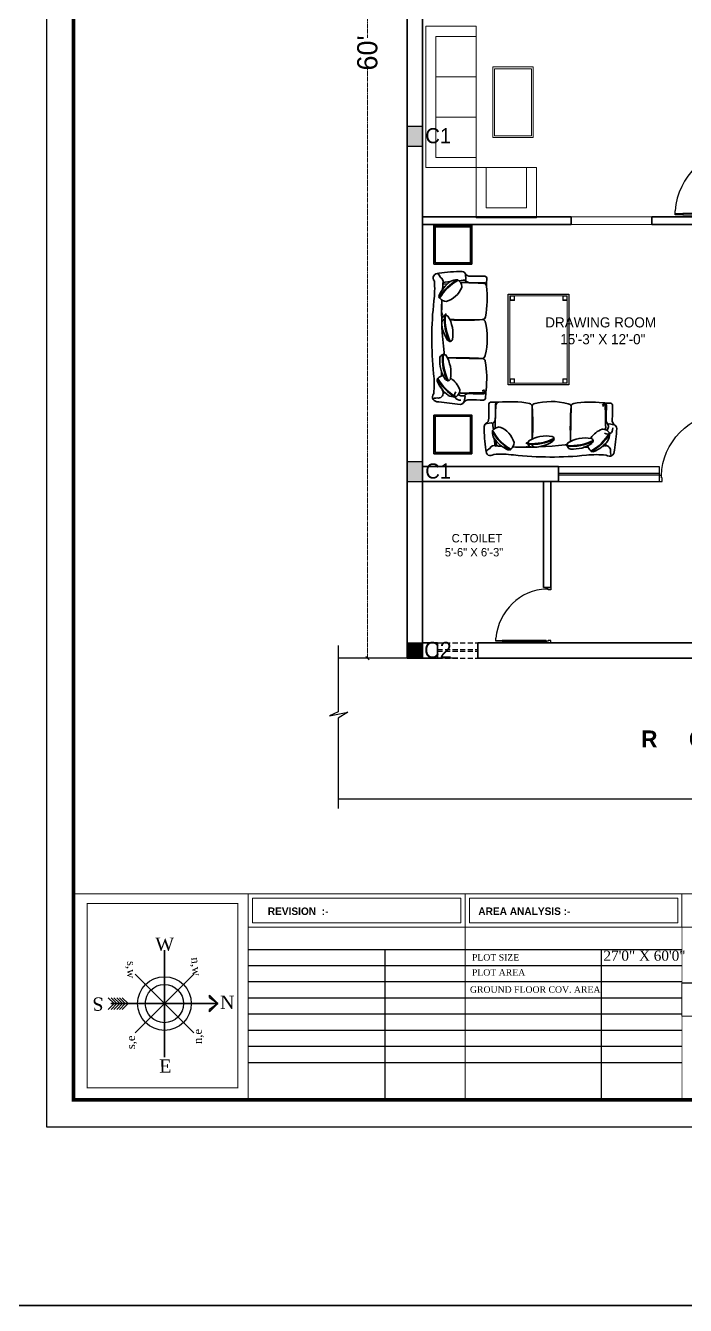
# Model space of a CAD drawing. Header units: millimetres. Extents: x -6808 to 215771, y -89660 to -16303.
# Drawn here: x 94368 to 94760, y -52187 to -51425 of the extents above; entities that cross this region are included whole.
import ezdxf

# ---------------------------------------------------------------- set-up
doc = ezdxf.new("R2010")
doc.units = ezdxf.units.MM
doc.header["$PDMODE"] = 35
doc.linetypes.add('ACAD_ISO10W100', pattern=[18, 12, -3, 0, -3])
doc.linetypes.add('DASHED', pattern=[0.75, 0.5, -0.25])
doc.layers.get('0').update_dxf_attribs({"color": 8})
doc.layers.add('AR.furniture', color=7, linetype='Continuous', lineweight=35, true_color=0x009e9e)
doc.layers.add('furniture', color=7, linetype='Continuous', lineweight=5, true_color=0xe57b2a)
for name, color, linetype, lineweight in [('col.center', 5, 'ACAD_ISO10W100', 15), ('column', 5, 'Continuous', 30), ('dim2', 6, 'Continuous', 20), ('FORMAT LAAYER', 250, 'Continuous', 13), ('Projection', 190, 'DASHED', 25), ('text', 7, 'Continuous', 25), ('wall', 7, 'Continuous', 35)]:
    doc.layers.add(name, color=color, linetype=linetype, lineweight=lineweight)
for name, color, linetype in [('FORMAT', 7, 'Continuous'), ('NET 01', 8, 'Continuous'), ('WIN', 5, 'Continuous')]:
    doc.layers.add(name, color=color, linetype=linetype)
doc.styles.add('cdim', font='arial.ttf')
doc.styles.add('SAJ', font='eurr____.ttf')
doc.styles.get("Standard").update_dxf_attribs({"font": 'times.ttf'})
doc.styles.add('working', font='swissl.ttf')
doc.dimstyles.new('SAJ', dxfattribs={"dimtxt": 5, "dimasz": 2, "dimexe": 1, "dimexo": 1, "dimgap": 0.09375, "dimtad": 0, "dimdec": 1, "dimzin": 0, "dimdsep": 46, "dimlunit": 4, "dimtxsty": 'SAJ', "dimblk": 'OBLIQUE', "dimcen": 0.125, "dimdle": 0.375, "dimadec": 0, "dimazin": 0, "dimtfac": 1, "dimtdec": 1, "dimtofl": 0, "dimtmove": 0, "dimatfit": 3, "dimldrblk": 'OBLIQUE', "dimfxl": 1, "dimtolj": 1, "dimtzin": 0, "dimlwd": 5, "dimlwe": 5, "dimarcsym": 1})

# ---------------------------------------------------------------- blocks, each defined once
blk = doc.blocks.new('QEWFWE')
at = {"layer": 'NET 01'}
for p, q in [((238503.45, 15011.85), (238503.45, 15015.77)), ((238503.45, 15015.77), (238505.41, 15015.77)), ((238503.98, 15011.85), (238503.45, 15011.85)), ((238503.45, 15011.85), (238503.45, 14988.32)), ((238503.98, 15015.77), (238503.98, 15011.85)), ((238503.98, 14988.32), (238503.98, 15011.85)), ((238503.45, 14988.32), (238503.45, 14984.4)), ((238503.98, 14988.32), (238503.45, 14988.32)), ((238503.98, 14984.4), (238503.98, 14988.32)), ((238503.45, 14984.4), (238503.98, 14984.4))]:
    blk.add_line(p, q, dxfattribs=at)
for points in [[(238503.45, 14984.4), (238502.4, 14984.4), (238502.4, 14981.4), (238503.9, 14981.4), (238503.9, 14982.9), (238503.9, 14983.2), (238503.45, 14983.2)], [(238536.02, 14984.4), (238537.07, 14984.4), (238537.07, 14981.4), (238535.57, 14981.4), (238535.57, 14982.9), (238535.57, 14983.2), (238536.02, 14983.2)]]:
    blk.add_lwpolyline(points, close=True, dxfattribs=at)
blk.add_ellipse((238504.18, 14985.62), major_axis=(-29.27, 13.54), ratio=0.925766, start_param=-2.718612, end_param=-1.204625, dxfattribs=at)
blk = doc.blocks.new('TTRE')
at = {"layer": 'furniture', "color": 251, "true_color": 0x636466}
for p, q in [((167626.83, 15638.39), (167662.83, 15638.39)), ((167626.83, 15608.39), (167626.83, 15638.39)), ((167662.83, 15638.39), (167662.83, 15608.39)), ((167632.83, 15632.39), (167656.83, 15632.39)), ((167632.83, 15608.39), (167632.83, 15632.39)), ((167656.83, 15632.39), (167656.83, 15608.39)), ((167656.83, 15632.39), (167656.83, 15608.39)), ((167596.83, 15524.39), (167596.83, 15608.39)), ((167596.83, 15608.39), (167626.83, 15608.39)), ((167602.83, 15530.39), (167602.83, 15602.39)), ((167602.83, 15602.39), (167626.83, 15602.39)), ((167626.83, 15602.39), (167626.83, 15608.39)), ((167632.83, 15608.39), (167626.83, 15608.39)), ((167626.83, 15602.39), (167626.83, 15530.39)), ((167656.83, 15608.39), (167632.83, 15608.39)), ((167656.83, 15608.39), (167662.83, 15608.39)), ((167637.69, 15549.6), (167637.69, 15589.6)), ((167637.69, 15589.6), (167659.69, 15589.6)), ((167659.69, 15589.6), (167659.69, 15549.6)), ((167602.83, 15578.39), (167626.83, 15578.39)), ((167602.83, 15554.39), (167626.83, 15554.39)), ((167659.69, 15549.6), (167637.69, 15549.6)), ((167626.83, 15530.39), (167602.83, 15530.39)), ((167626.83, 15530.39), (167626.83, 15524.39)), ((167626.83, 15524.39), (167596.83, 15524.39))]:
    blk.add_line(p, q, dxfattribs=at)
blk.add_lwpolyline([(167660.69, 15548.6), (167636.69, 15548.6), (167636.69, 15590.6), (167660.69, 15590.6)], close=True, dxfattribs=at)
blk = doc.blocks.new('xc zdfse')
at = {"layer": 'AR.furniture'}
for p, q in [((102909.26, -26940.78), (102912.1, -26940.23)), ((102984.89, -26939.97), (102982.09, -26939.66)), ((102912.6, -26942.66), (102913.3, -26944.22)), ((102914.18, -26942.64), (102914.64, -26943.56)), ((102980.04, -26942.26), (102979.87, -26942.83)), ((102981.34, -26941.37), (102980.99, -26943.71)), ((102914.15, -26951.78), (102914.36, -26953.71)), ((102915.4, -26953.02), (102915.42, -26953.34)), ((102960.63, -26953.69), (102962.42, -26954.19)), ((102979.26, -26950.64), (102979.1, -26953.34)), ((102980.61, -26948.99), (102980, -26953.52))]:
    blk.add_line(p, q, dxfattribs=at)
for centre, major_axis, ratio, start_param, end_param in [((102911.56, -26929.55), (-0.02, 1.68), 0.909091, 0.372717, 1.334884), ((102966.16, -26930.6), (-3.02, 179.68), 0.31199, 1.557592, 1.60416), ((102907.95, -26810.12), (-5.04, 117.81), 0.710878, 3.117619, 3.176952), ((102915.23, -26929.43), (-0.02, 1.68), 0.909091, 0.372717, 1.334884), ((102969.83, -26930.48), (-3.02, 179.68), 0.31199, 1.557592, 1.60416), ((103528.65, -26958.48), (16.08, 1163.25), 0.528331, 1.553208, 1.564487), ((102916.18, -26929.64), (-0.02, 1.92), 0.909091, 0.119332, 1.502133), ((102913.73, -26929.58), (-1.87, 0.43), 0.909091, 3.141593, 4.144269), ((102916.72, -26927.48), (-1.87, 0.43), 0.909091, 1.024067, 1.570796), ((102921.11, -27074.51), (3.45, 147.21), 0.627362, -0.093877, 0.09313), ((102933.06, -26930.06), (-0.02, 1.92), 0.909091, -1.470758, -0.092541), ((102937.64, -26930.01), (2.94, 0.04), 0.649613, 1.947736, 2.930335), ((100558.37, -26975.03), (2376.83, 34.89), 0.286813, -0.015411, 0.015411), ((103354.9, -26932.18), (-11.01, 570.19), 0.736559, 1.552496, 1.589097), ((102949.47, -27071.48), (-3.91, 144.49), 0.529908, -0.148589, 0.11847), ((102956.24, -26930.4), (0.26, 2.24), 0.837773, -1.064914, 0.027587), ((103053.55, -26939.36), (2.71, 115.54), 0.830557, 1.507818, 1.67563), ((102979.45, -26932.35), (1.23, 98.81), 0.218459, 1.54062, 1.745723), ((102959.69, -26930.02), (-0.02, 1.92), 0.909091, 0.092551, 1.469905), ((102974.18, -27071.07), (-5.46, 143.96), 0.676516, -0.094042, 0.095027), ((102977.91, -26809.49), (-2.34, 117.9), 0.701645, 3.113049, 3.172383), ((102977.76, -26929.31), (-0.02, 1.92), 0.909091, -1.470068, -0.087267), ((102978.31, -26928.98), (-0.02, 1.68), 0.909091, -1.302819, -0.340652), ((102883.13, -26941.78), (-6, 182.54), 0.530315, 4.692346, 4.764479), ((102923.73, -26931.91), (0.28, 179.78), 0.311812, 4.685178, 4.731745), ((102982.3, -26928.88), (-0.02, 1.68), 0.909091, -1.302819, -0.340652), ((102927.72, -26931.82), (0.28, 179.78), 0.311812, 4.685178, 4.731745), ((102907.14, -26938.01), (0.04, -3.45), 0.909091, 0.424568, 1.699089), ((102911.26, -26943.6), (0.04, -3.5), 0.909091, 2.622382, 2.862945), ((102910.8, -26937.89), (0.04, -3.45), 0.909091, 0.681701, 1.699089), ((102987.63, -26936.74), (7.87, -0.07), 0.730686, 3.178935, 3.779527), ((102983.1, -26942.98), (0.04, -3.5), 0.909091, 3.452305, 3.740947), ((102986.87, -26937.09), (0.04, -3.45), 0.909091, 4.616161, 5.890683), ((102984.77, -26941.89), (0.02, -1.92), 0.909091, 1.5507, 3.064927), ((102909.69, -26943.12), (0.03, -2.39), 0.909091, 3.32703, 4.655766), ((103159.27, -26917.68), (250.44, 37.05), 0.806916, 3.083864, 3.147073), ((102914.24, -26940.92), (2.6, 5.24), 0.644336, 2.2077, 3.955564), ((102911.26, -26943.37), (0.04, -3.39), 0.909091, 1.877441, 2.006467), ((102860.7, -26938.26), (125.27, -14.05), 0.840101, -0.033285, 0.098345), ((102916.35, -26951.86), (0.02, -1.92), 0.909091, -0.644287, -0.073581), ((102926.53, -26779.9), (1.83, -174.26), 0.909091, -0.02429, -0.005812), ((102938.34, -26954.58), (0.02, -1.92), 0.909091, 3.141593, 4.144269), ((102935.59, -26952.17), (0.02, -1.92), 0.909091, 1.024067, 1.570796), ((102955.95, -26783.56), (170.11, -56.67), 0.945934, -1.364547, -1.189534), ((102961.66, -26953.39), (2.13, 2.27), 0.476848, 1.109479, 2.221764), ((102959.91, -26952.09), (0.02, -1.92), 0.909091, -0.24465, -0.078017), ((102963.91, -26783.76), (0.69, -170.46), 0.536179, -0.0526, 0.047155), ((102958.91, -26950.98), (0.02, -1.92), 0.909091, 1.024067, 1.570796), ((102964.37, -26783.6), (1.79, -170.47), 0.909091, 0.062984, 0.077367), ((102977.99, -26951.53), (0.02, -1.92), 0.909091, 0.073573, 0.254317), ((102981.39, -26953.64), (2.45, -5.33), 0.618231, -0.782341, 0.90137), ((102913.26, -26954.06), (2.6, 5.24), 0.644336, 2.2077, 3.955564), ((102919.77, -27024.92), (0.7, -66.33), 0.909091, 3.031662, 3.227019), ((102946.82, -26796.17), (182.63, 0.61), 0.897038, 4.593422, 4.831356), ((102976.35, -27024.63), (0.7, -66.33), 0.909091, 3.056167, 3.251523)]:
    blk.add_ellipse(centre, major_axis=major_axis, ratio=ratio, start_param=start_param, end_param=end_param, dxfattribs=at)
at = {"layer": 'AR.furniture', "extrusion": (0, 0, -1)}
for centre, major_axis, ratio, start_param, end_param in [((102917.24, -26942.04), (3.31, -3.31), 1, 2.225096, 2.682323), ((102978.64, -26940.87), (1.94, 1.94), 1, 0.504844, 0.969827), ((102912.23, -26945.9), (0.313, -0.313), 1, 1.835521, 3.210562), ((102920.48, -26946.14), (6.12, -6.12), 1, 1.858174, 2.355059), ((102937.76, -26930.61), (21.38, 21.38), 1, 2.885208, 3.386903), ((102937.67, -26930.52), (21.08, 21.08), 1, 2.873091, 3.398172), ((102916.35, -26948.72), (3.84, 3.84), 1, 4.550356, 5.376257), ((102915.32, -26947.82), (3.19, -3.19), 1, 4.00834, 4.138928), ((102911.51, -26956.48), (9.83, 9.83), 1, 5.845957, 6.47264), ((102926.21, -26968.7), (14.21, 14.21), 1, 5.323928, 6.04693), ((102946.33, -26949.01), (0.937, 0.937), 1, 3.912775, 5.278617), ((102949.52, -26967.51), (14.21, 14.21), 1, 5.323928, 6.04693), ((102982.1, -26955.16), (9.83, 9.83), 1, 4.198904, 5.128596), ((102955.4, -26929.77), (21.08, 21.08), 1, 1.293196, 1.818277), ((102955.32, -26929.85), (21.38, 21.38), 1, 1.304465, 1.806159), ((102978.12, -26946.59), (3.19, 3.19), 1, 5.264829, 5.395417), ((102977.1, -26947.51), (3.84, -3.84), 1, 4.0275, 4.8534), ((102972.92, -26945.02), (6.12, -6.12), 1, -0.805284, -0.308399), ((102980.89, -26945.2), (0.313, 0.313), 1, 6.193195, 7.568235), ((102981.18, -26944.64), (0.313, 0.313), 1, 6.193195, 7.568235), ((102914.22, -26956.18), (2.11, -2.11), 1, 2.386378, 4.304766), ((102929.46, -26937.59), (14.76, -14.76), 1, 1.189411, 1.703172), ((102921.87, -26950.44), (0.224, -0.224), 1, 1.343589, 3.266559), ((102923.53, -26950.38), (1.3, 1.3), 1, 4.017164, 5.042692), ((102934.84, -26923.46), (21.08, -21.08), 1, 0.713336, 1.242215), ((102923.54, -26950.36), (1.3, -1.3), 1, 1.474365, 2.16378), ((102934.72, -26923.44), (21.38, -21.38), 1, 0.712847, 1.230097), ((102933.7, -26934.24), (14.89, -14.89), 1, 0.722911, 1.35397), ((102919.55, -26952.37), (3.73, 3.73), 1, 0.930178, 1.647996), ((102924.99, -27036.27), (58.69, -58.69), 1, 3.923996, 3.927922), ((102934.72, -26952.9), (1.68, 1.68), 1, 1.163863, 2.298902), ((102933.71, -26952.98), (2.34, 2.34), 1, 0.338929, 1.026164), ((102945.18, -26949.26), (0.224, -0.224), 1, 1.343589, 3.266559), ((102958.15, -26922.27), (21.08, -21.08), 1, 0.713336, 1.242215), ((102958.04, -26922.25), (21.38, -21.38), 1, 0.712847, 1.230097), ((102946.85, -26949.17), (1.3, -1.3), 1, 1.474365, 2.16378), ((102956.87, -26934.58), (13.82, -13.82), 1, 0.7106, 1.39535), ((102948.31, -27035.08), (58.69, -58.69), 1, 3.923996, 3.927922), ((102956.39, -26952), (0.67, 2.01), 0.819488, 1.451799, 2.752557), ((102958.03, -26951.71), (1.68, 1.68), 1, 1.163863, 2.298902), ((102957.02, -26951.8), (2.34, 2.34), 1, 0.338929, 1.026164), ((102973.98, -26951.23), (3.73, -3.73), 1, 1.472576, 2.317769), ((102970.96, -26955.34), (0.224, -0.224), 1, 0.348855, 2.271824), ((102971.8, -26953.9), (1.3, -1.3), 1, 0.479631, 1.169046), ((102963.76, -26936.66), (14.76, -14.76), 1, -0.153397, 0.360364), ((102978.95, -26956.3), (2.1, -2.1), 1, 3.754635, 4.287846), ((102980.16, -26956.47), (2.38, -2.38), 1, 3.588375, 5.046062), ((102981.86, -26959.02), (2.99, 2.99), 1, 5.817453, 6.474311), ((102905.73, -26956.93), (3.94, -3.94), 1, -0.936198, -0.399953), ((102921.78, -26955), (1.3, 1.3), 1, 1.951525, 2.640941), ((102922.65, -26956.42), (0.224, 0.224), 1, 0.848747, 2.771716), ((102984.76, -26956.61), (0.435, -0.435), 1, 4.080251, 5.566988)]:
    blk.add_ellipse(centre, major_axis=major_axis, ratio=ratio, start_param=start_param, end_param=end_param, dxfattribs=at)
blk = doc.blocks.new('_Oblique')
at = {"color": 0, "linetype": 'ByBlock', "lineweight": -2}
blk.add_line((-0.5, -0.5), (0.5, 0.5), dxfattribs=at)
blk = doc.blocks.new('*D1618')
at = {"layer": 'Defpoints', "color": 0, "transparency": 16777216}
for p in [(94570.98, -51081.37), (94594.69, -51081.37), (94594.69, -51801.37)]:
    blk.add_point(p, dxfattribs=at)
at = {"layer": 'dim2', "color": 0, "linetype": 'DASHED', "lineweight": 5, "transparency": 16777216}
for p, q in [((94593.69, -51081.37), (94569.98, -51081.37)), ((94570.98, -51080.99), (94570.98, -51432.31)), ((94570.98, -51801.74), (94570.98, -51450.42)), ((94593.69, -51801.37), (94569.98, -51801.37))]:
    blk.add_line(p, q, dxfattribs=at)
at = {"layer": 'dim2', "color": 0, "lineweight": 5, "transparency": 16777216, "xscale": 2, "yscale": 2, "zscale": 2}
for p, rotation in [((94570.98, -51081.37), 90), ((94570.98, -51801.37), 270)]:
    blk.add_blockref('_Oblique', p, dxfattribs=dict(at, rotation=rotation))
at = {"layer": 'dim2', "color": 0, "transparency": 16777216, "insert": (94570.98, -51441.37), "char_height": 12, "attachment_point": 5, "rotation": 90, "style": 'SAJ'}
blk.add_mtext("\\A1;60'", dxfattribs=at)
blk = doc.blocks.new('c1')
at = {"layer": 'column'}
blk.add_hatch(color=256, dxfattribs=at).paths.add_polyline_path([(58376.49, -43564.36), (58385.49, -43564.36), (58385.49, -43552.36), (58376.49, -43552.36)])
for p, q in [((58376.49, -43552.36), (58376.49, -43564.36)), ((58376.49, -43552.36), (58385.49, -43552.36)), ((58385.49, -43564.36), (58385.49, -43552.36)), ((58376.49, -43564.36), (58385.49, -43564.36))]:
    blk.add_line(p, q, dxfattribs=at)
blk = doc.blocks.new('A$C32B276F4')
at = {"layer": 'column'}
blk.add_hatch(color=256, dxfattribs=at).paths.add_polyline_path([(9, 0), (9, 9), (0, 9), (0, 0)])
for p, q in [((0, 0), (0, 9)), ((0, 9), (9, 9)), ((9, 9), (9, 0)), ((9, 0), (0, 0))]:
    blk.add_line(p, q, dxfattribs=at)
at = {"layer": 'col.center', "linetype": 'ByBlock', "insert": (10.02, 9.59), "char_height": 9.6, "width": 293.6941, "attachment_point": 1, "style": 'SAJ'}
blk.add_mtext('\\A1;{\\fCentury Gothic|b0|i0|c0|p34;C2}', dxfattribs=at)

msp = doc.modelspace()

# ---------------------------------------------------------------- linework, layer by layer
at = {"linetype": 'ByBlock', "lineweight": 20}
for p, q in [((94692.193, -51538.866), (94740.193, -51538.866)), ((94692.193, -51543.366), (94740.193, -51543.366))]:
    msp.add_line(p, q, dxfattribs=at)
at = {"lineweight": -3}
for p, q in [((94432.709, -51989.523), (94467.647, -52024.375)), ((94432.752, -52024.418), (94467.604, -51989.48))]:
    msp.add_line(p, q, dxfattribs=at)
msp.add_lwpolyline([(94553.489, -51793.849), (94553.489, -51833.407), (94548.315, -51835.803), (94559.351, -51833.617), (94553.52, -51837.073), (94553.52, -51890.99)])
at = {"lineweight": 30}
for points in [[(94624.693, -51801.366), (94553.489, -51801.366)], [(94993.334, -51885.366), (94553.52, -51885.366)]]:
    msp.add_lwpolyline(points, dxfattribs=at)
at = {"ltscale": 0.2}
for major_axis in [(-11.322, 11.294), (-8.058, 8.038)]:
    msp.add_ellipse((94450.178, -52006.949), major_axis=major_axis, ratio=1, start_param=3.9269908, end_param=10.2101761, dxfattribs=at)
at = {"layer": 'AR.furniture', "ltscale": 2}
for points in [[(94610.583, -51567.004), (94610.583, -51544.004), (94633.083, -51544.004), (94633.083, -51567.004)], [(94611.333, -51566.254), (94611.333, -51544.754), (94632.333, -51544.754), (94632.333, -51566.254)], [(94610.583, -51656.799), (94610.583, -51679.799), (94633.083, -51679.799), (94633.083, -51656.799)], [(94611.333, -51657.549), (94611.333, -51679.049), (94632.333, -51679.049), (94632.333, -51657.549)]]:
    msp.add_lwpolyline(points, close=True, dxfattribs=at)
at = {"layer": 'AR.furniture', "lineweight": 25}
msp.add_lwpolyline([(94690.901, -51638.921), (94654.838, -51638.921), (94654.838, -51584.881), (94690.901, -51584.881)], close=True, dxfattribs=at)
at = {"layer": 'AR.furniture', "color": 4, "linetype": 'Continuous', "lineweight": 15, "ltscale": 40}
msp.add_lwpolyline([(94689.901, -51637.921), (94655.838, -51637.921), (94655.838, -51585.881), (94689.901, -51585.881)], close=True, dxfattribs=at)
at = {"layer": 'AR.furniture', "color": 253, "linetype": 'Continuous', "lineweight": 20, "ltscale": 40}
for points in [[(94655.838, -51585.881), (94658.526, -51585.881), (94658.526, -51588.569), (94655.838, -51588.569)], [(94656.062, -51586.105), (94658.302, -51586.105), (94658.302, -51588.345), (94656.062, -51588.345)], [(94689.901, -51585.881), (94687.213, -51585.881), (94687.213, -51588.569), (94689.901, -51588.569)], [(94689.677, -51586.105), (94687.437, -51586.105), (94687.437, -51588.345), (94689.677, -51588.345)], [(94655.838, -51637.921), (94658.526, -51637.921), (94658.526, -51635.233), (94655.838, -51635.233)], [(94656.062, -51637.697), (94658.302, -51637.697), (94658.302, -51635.457), (94656.062, -51635.457)], [(94689.901, -51637.921), (94687.213, -51637.921), (94687.213, -51635.233), (94689.901, -51635.233)], [(94689.677, -51637.697), (94687.437, -51637.697), (94687.437, -51635.457), (94689.677, -51635.457)]]:
    msp.add_lwpolyline(points, close=True, dxfattribs=at)
at = {"layer": 'FORMAT', "lineweight": 18}
for p, q in [((94629.087, -51941.716), (94629.087, -51961.54)), ((94758.203, -51961.54), (94758.203, -51941.716))]:
    msp.add_line(p, q, dxfattribs=at)
at = {"layer": 'FORMAT', "linetype": 'ByBlock'}
for p, q in [((94500.487, -51974.707), (94758.203, -51974.707)), ((94500.487, -51984.312), (94758.203, -51984.312)), ((94500.487, -51993.916), (94758.203, -51993.916)), ((94500.487, -52003.52), (94758.203, -52003.52)), ((94500.487, -52013.124), (94758.203, -52013.124)), ((94500.487, -52022.728), (94758.203, -52022.728)), ((94500.487, -52032.332), (94758.203, -52032.332)), ((94500.487, -52041.936), (94758.203, -52041.936))]:
    msp.add_line(p, q, dxfattribs=at)
at = {"layer": 'FORMAT'}
for p, q in [((94581.519, -52064.207), (94581.519, -51974.707)), ((94710.377, -52064.207), (94710.377, -51974.707))]:
    msp.add_line(p, q, dxfattribs=at)
at = {"layer": 'FORMAT', "ltscale": 2}
msp.add_line((94758.203, -51994.679), (95127.761, -51994.679), dxfattribs=at)
at = {"layer": 'FORMAT', "color": 0}
msp.add_lwpolyline([(94380, -50995.634), (94380, -52080.284), (95143.838, -52080.284), (95143.838, -50995.634)], close=True, dxfattribs=at)
msp.add_lwpolyline([(94380, -50995.634), (94380, -52080.284), (95143.838, -52080.284), (95143.838, -50995.634)], close=True, dxfattribs=at)
at = {"layer": 'FORMAT', "color": 0, "const_width": 2.24}
msp.add_lwpolyline([(94396.077, -51011.711), (94396.077, -52064.207), (95127.761, -52064.207), (95127.761, -51011.711)], close=True, dxfattribs=at)
msp.add_lwpolyline([(94396.077, -51011.711), (94396.077, -52064.207), (95127.761, -52064.207), (95127.761, -51011.711)], close=True, dxfattribs=at)
at = {"layer": 'FORMAT', "ltscale": 2, "const_width": 0.559}
for points in [[(94499.971, -51941.716), (94499.971, -52064.207), (94396.077, -52064.207), (94396.077, -51941.716), (95127.761, -51941.716)], [(94629.087, -52064.207), (94629.087, -51941.716)], [(94758.203, -52064.207), (94758.203, -51941.716)]]:
    msp.add_lwpolyline(points, dxfattribs=at)
at = {"layer": 'FORMAT', "lineweight": 18}
msp.add_lwpolyline([(94944.02, -51961.54), (94499.971, -51961.54), (94499.971, -51941.716), (94944.02, -51941.716)], dxfattribs=at)
for points in [[(94502.531, -51944.276), (94626.527, -51944.276), (94626.527, -51958.98), (94502.531, -51958.98)], [(94631.647, -51944.276), (94755.643, -51944.276), (94755.643, -51958.98), (94631.647, -51958.98)], [(94758.203, -51994.679), (94944.02, -51994.679), (94944.02, -52014.503), (94758.203, -52014.503)]]:
    msp.add_lwpolyline(points, close=True, dxfattribs=at)
at = {"layer": 'FORMAT', "ltscale": 2, "const_width": 0.601}
msp.add_lwpolyline([(94404.265, -51947.382), (94493.936, -51947.382), (94493.936, -52057.045), (94404.265, -52057.045)], close=True, dxfattribs=at)
at = {"layer": 'wall'}
for p, q in [((94603.693, -51090.366), (94603.693, -51792.366)), ((94603.693, -51687.366), (94684.693, -51687.366)), ((94684.693, -51696.366), (94684.693, -51687.366)), ((94603.693, -51696.366), (94684.693, -51696.366)), ((94603.693, -51792.366), (94612.693, -51792.366)), ((94612.693, -51792.366), (94612.693, -51801.366)), ((94636.693, -51792.366), (94798.693, -51792.366)), ((94636.693, -51792.366), (94636.693, -51801.366))]:
    msp.add_line(p, q, dxfattribs=at)
at = {"layer": 'wall', "color": 1}
for p, q in [((94603.693, -51538.866), (94692.193, -51538.866)), ((94603.693, -51543.366), (94692.193, -51543.366)), ((94692.193, -51543.366), (94692.193, -51538.866)), ((94740.193, -51538.866), (94786.693, -51538.866)), ((94740.193, -51543.366), (94740.193, -51538.866)), ((94740.193, -51543.366), (94786.693, -51543.366)), ((94675.693, -51696.366), (94675.693, -51759.366)), ((94680.193, -51696.366), (94680.193, -51759.366)), ((94675.693, -51759.366), (94680.193, -51759.366))]:
    msp.add_line(p, q, dxfattribs=at)
at = {"layer": 'wall', "ltscale": 60}
for p, q in [((94450.217, -52038.775), (94450.139, -51975.123)), ((94420.205, -52006.986), (94416.759, -52003.548)), ((94420.205, -52006.986), (94416.768, -52010.431)), ((94482.004, -52006.91), (94418.352, -52006.988)), ((94421.864, -52006.984), (94418.419, -52003.546)), ((94421.864, -52006.984), (94418.427, -52010.429)), ((94423.524, -52006.982), (94420.078, -52003.544)), ((94423.524, -52006.982), (94420.087, -52010.427)), ((94425.183, -52006.979), (94421.738, -52003.542)), ((94425.183, -52006.979), (94421.746, -52010.425)), ((94426.843, -52006.977), (94423.397, -52003.54)), ((94426.843, -52006.977), (94423.406, -52010.423)), ((94428.502, -52006.975), (94425.057, -52003.538)), ((94428.502, -52006.975), (94425.065, -52010.421)), ((94482.004, -52006.91), (94477.062, -52001.98)), ((94477.062, -52001.98), (94477.063, -52003.308)), ((94477.063, -52003.308), (94482.004, -52006.91)), ((94477.072, -52010.524), (94482.004, -52006.91)), ((94482.004, -52006.91), (94477.074, -52011.852)), ((94477.074, -52011.852), (94477.072, -52010.524))]:
    msp.add_line(p, q, dxfattribs=at)
at = {"layer": 'wall'}
msp.add_lwpolyline([(93918.243, -50754.305), (102727.982, -50754.305), (102727.982, -52186.548), (93918.243, -52186.548)], close=True, dxfattribs=at)
for points in [[(94906.693, -51801.366), (94918.693, -51801.366), (94918.693, -51081.366), (94594.693, -51081.366), (94594.693, -51801.366), (94612.693, -51801.366)], [(94636.693, -51801.366), (94798.693, -51801.366)]]:
    msp.add_lwpolyline(points, dxfattribs=at)
at = {"layer": 'WIN'}
for p, q in [((94684.693, -51687.366), (94744.693, -51687.366)), ((94744.693, -51687.366), (94744.693, -51696.366)), ((94684.693, -51691.366), (94744.693, -51691.366)), ((94684.693, -51692.366), (94744.693, -51692.366)), ((94684.693, -51696.366), (94744.693, -51696.366))]:
    msp.add_line(p, q, dxfattribs=at)
at = {"layer": 'WIN', "linetype": 'DASHED', "ltscale": 6}
for p, q in [((94612.693, -51792.366), (94636.693, -51792.366)), ((94612.693, -51796.366), (94636.693, -51796.366)), ((94612.693, -51797.366), (94636.693, -51797.366)), ((94612.693, -51801.366), (94636.693, -51801.366))]:
    msp.add_line(p, q, dxfattribs=at)

# ---------------------------------------------------------------- block references
at = {"xscale": -1, "rotation": 180}
msp.add_blockref('TTRE', (-72991.139, -35901.119), dxfattribs=at)
at = {"linetype": 'ByBlock', "lineweight": 20, "xscale": 1.211467555345734, "yscale": 1.211467555345734, "zscale": 1.211467555345734, "rotation": 90}
msp.add_blockref('QEWFWE', (112945.167, -340476.782), dxfattribs=at)
at = {"linetype": 'ByBlock', "lineweight": 20, "xscale": -1.211467555345734, "yscale": 1.211467555345734, "zscale": 1.211467555345734}
msp.add_blockref('QEWFWE', (383724.609, -69845.84), dxfattribs=at)
at = {"layer": 'AR.furniture', "xscale": -1, "rotation": 270}
msp.add_blockref('xc zdfse', (121569.303, -154557.95), dxfattribs=at)
at = {"layer": 'AR.furniture', "xscale": -1}
msp.add_blockref('xc zdfse', (197626.962, -24721.786), dxfattribs=at)
at = {"layer": 'column'}
for name, p in [('c1', (36218.201, -7932.504)), ('c1', (36218.201, -8132.004)), ('A$C32B276F4', (94594.693, -51801.366))]:
    msp.add_blockref(name, p, dxfattribs=at)
at = {"layer": 'wall', "color": 1, "xscale": 0.9518673649145052, "yscale": 0.9518673649145052, "zscale": 0.9518673649145052, "rotation": 90.00000000000001}
msp.add_blockref('QEWFWE', (108940.494, -278815.014), dxfattribs=at)

# ---------------------------------------------------------------- texts
for s, height, rotation, p in [('W', 7.912, 0.070059, (94444.692, -51975.595)), ('s,w', 4.999, 270.070059, (94427.948, -51981.639)), ('n,w', 4.999, 275.294842, (94466.025, -51979.654)), ('S', 7.912, 180.070059, (94413.927, -52003.335)), ('n,e', 4.999, 90.070059, (94472.451, -52031.067)), ('s,e', 4.999, 90.070059, (94432.678, -52034.119)), ('E', 7.912, 0.070059, (94447.078, -52048.106))]:
    msp.add_text(s, height=height, rotation=rotation).set_placement(p)
at = {"layer": 'col.center', "linetype": 'ByBlock', "char_height": 9, "width": 293.6941, "attachment_point": 1, "style": 'SAJ'}
for insert in [(94605.423, -51486.098), (94605.423, -51685.598)]:
    msp.add_mtext('\\A1;{\\fCentury Gothic|b0|i0|c0|p34;C1}', dxfattribs=dict(at, insert=insert))
at = {"layer": 'FORMAT', "char_height": 4.50194, "width": 99.40447, "attachment_point": 1, "style": 'cdim'}
for s, insert in [('\\A1;{\\fCentury Gothic|b1|i0|c0|p34;REVISION  :-}', (94511.683, -51949.778)), ('\\A1;{\\fCentury Gothic|b1|i0|c0|p34;AREA ANALYSIS :-}', (94636.972, -51949.778))]:
    msp.add_mtext(s, dxfattribs=dict(at, insert=insert))
at = {"layer": 'FORMAT', "lineweight": 13, "attachment_point": 1, "style": 'working'}
for s, insert, char_height, width in [('\\A1;{\\fBook Antiqua|b0|i0|c0|p18;27\'0" X 60\'0"}', (94711.464, -51975.461), 5.98638, 154.95147), ('\\A1;{\\fBook Antiqua|b0|i0|c0|p18;PLOT SIZE}', (94633.173, -51977.539), 3.84038, 99.40447), ('\\A1;{\\fBook Antiqua|b0|i0|c0|p18;PLOT AREA}', (94633.173, -51986.523), 3.84038, 99.40447), ('\\A1;{\\fBook Antiqua|b0|i0|c0|p18;GROUND FLOOR COV. AREA}', (94632.011, -51996.696), 3.84038, 99.40447)]:
    msp.add_mtext(s, dxfattribs=dict(at, insert=insert, char_height=char_height, width=width))
at = {"layer": 'FORMAT LAAYER', "linetype": 'ByBlock', "insert": (94764.952, -51844.485), "char_height": 10.08, "width": 351.4658, "attachment_point": 2, "style": 'SAJ'}
msp.add_mtext('\\A1;{\\fCentury Gothic|b1|i0|c0|p34;        R     O     A    D }', dxfattribs=at)
at = {"layer": 'Projection', "color": 1}
msp.add_text('N', height=7.912, rotation=0.070059, dxfattribs=at).set_placement((94483.211, -52010.193))
at = {"layer": 'text', "ltscale": 2, "char_height": 6, "width": 244.74508, "attachment_point": 1, "style": 'SAJ'}
for s, insert in [('\\A1;{\\fCentury Gothic|b0|i0|c0|p34; DRAWING ROOM\\P     15\'-3" X 12\'-0"}', (94674.585, -51598.673)), ('\\A1;{\\fCentury Gothic|b0|i0|c0|p34; \\H0.83333x; C.TOILET\\P5\'-6" X 6\'-3"}', (94617.033, -51727.581))]:
    msp.add_mtext(s, dxfattribs=dict(at, insert=insert))

# ---------------------------------------------------------------- dimensions: what is measured, and where the dimension line sits
at = {"layer": 'dim2'}
dim = msp.add_aligned_dim(p1=(94594.693, -51801.366), p2=(94594.693, -51081.366), distance=23.711, dimstyle='SAJ', override={"dimtxt": 12}, dxfattribs=at)
dim.commit()
dim.dimension.update_dxf_attribs({"geometry": '*D1618', "text_midpoint": (94570.982, -51441.366)})

doc.saveas('drawing.dxf')
